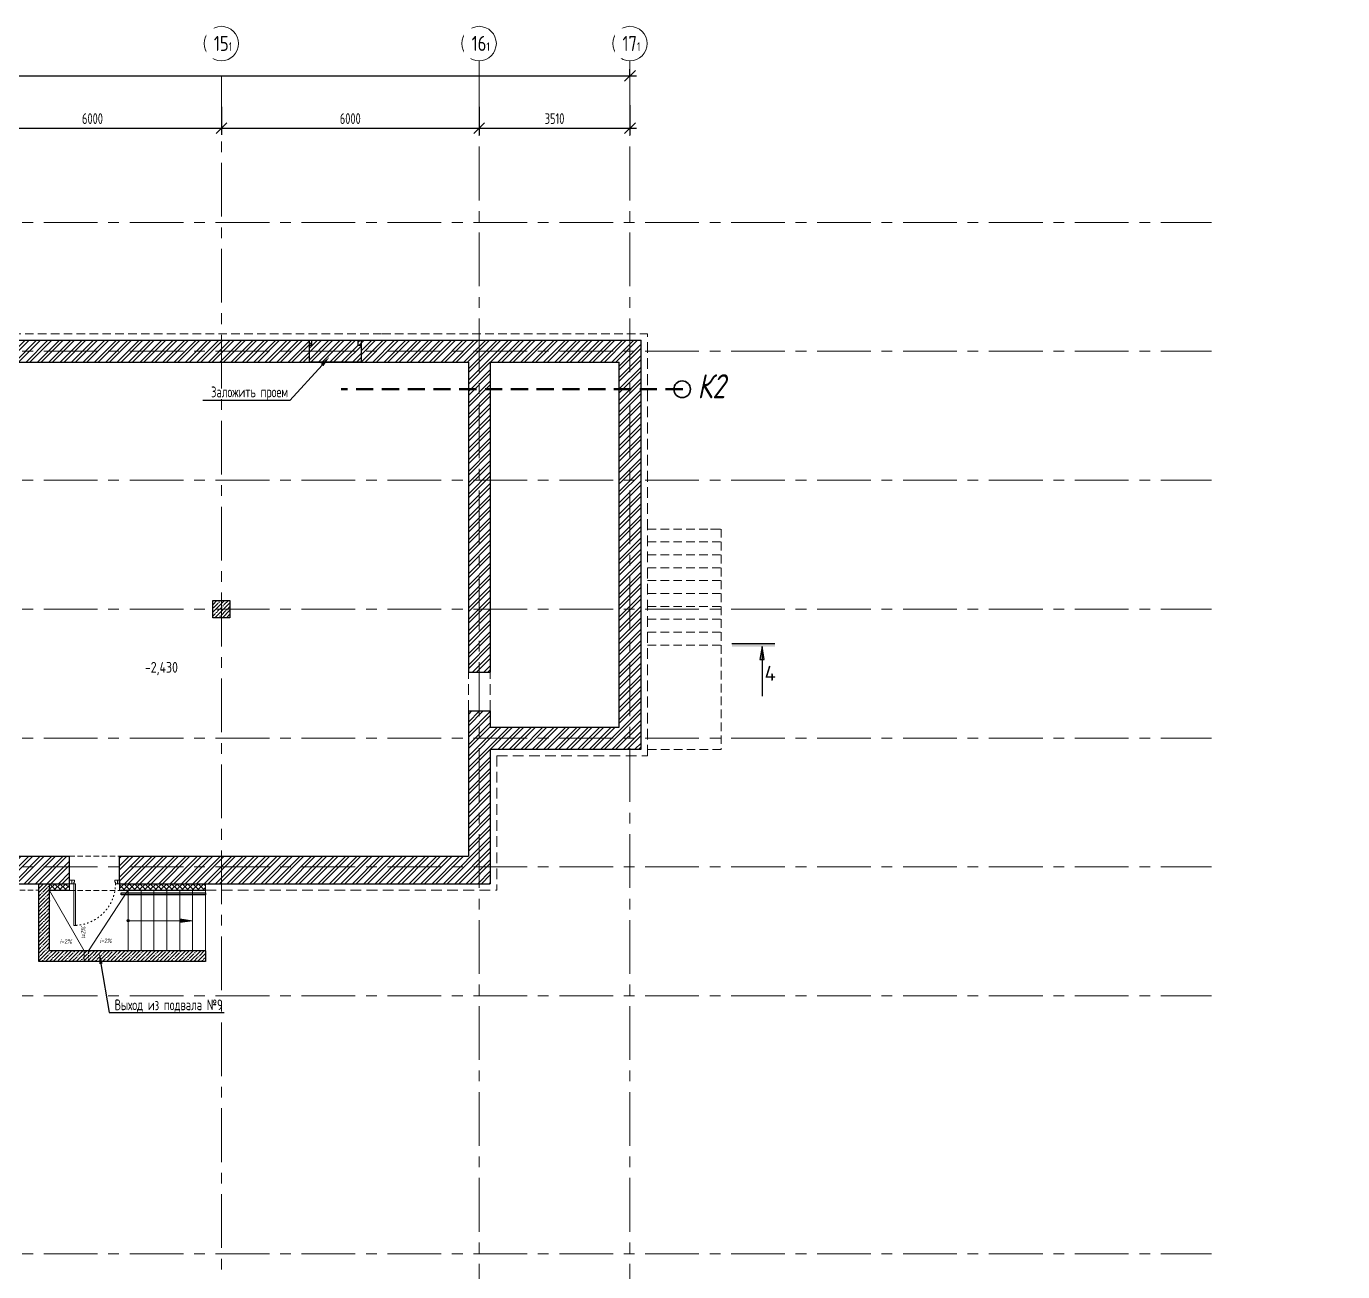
# Model space of a CAD drawing. Header units: millimetres. Extents: x -8689834 to 9419935, y 0 to 233063.
# Drawn here: x -303712 to -273074, y 106183 to 135163 of the extents above; entities that cross this region are included whole.
import ezdxf
from ezdxf import colors
from ezdxf.entities.mleader import LeaderData, LeaderLine
from ezdxf.math import Vec2, Vec3

# ---------------------------------------------------------------- set-up
doc = ezdxf.new("R2010")
doc.units = ezdxf.units.MM
doc.header["$MEASUREMENT"] = 0
for name, pattern in [('ACAD_ISO03W100', [30, 12, -18]), ('ADSK_Штриховая_ш2 п1', [3, 2, -1]), ('CENTER', [2, 1.25, -0.25, 0.25, -0.25]), ('HIDDEN', [6, 4, -2]), ('TRATTEGGIATA', [0.75, 0.5, -0.25])]:
    doc.linetypes.add(name, pattern=pattern)
doc.layers.get('0').update_dxf_attribs({"color": 250, "lineweight": 9})
for name, color, linetype, lineweight in [('_К2', 42, 'Continuous', 35), ('АР_Выноски АПР', 7, 'Continuous', 5), ('АР_Двери', 175, 'Continuous', 18), ('АР_Колонны', 250, 'Continuous', 30), ('АР_Колонны Штрих', 250, 'Continuous', 5), ('АР_Лестницы', 250, 'Continuous', 15), ('АР_Лестницы ограждение', 94, 'Continuous', 25), ('АР_МосжилНии_Стены', 127, 'Continuous', 30), ('АР_Оси', 195, 'Continuous', 9), ('АР_Оси размеры', 164, 'Continuous', 9), ('АР_Отметки', 250, 'Continuous', 15), ('АР_Перегородки_кирпич_Штрих', 244, 'Continuous', 5), ('АР_Разрезы', 175, 'Continuous', 9), ('АР_Сети', 250, 'Continuous', 30), ('АР_тонкая линия', 250, 'Continuous', 0), ('АР_Утеплитель', 154, 'Continuous', 9), ('АР_Штриховка кирпич', 250, 'Continuous', 9), ('АР_Штриховка монолит', 250, 'Continuous', 9), ('Подвал', 250, 'Continuous', 30)]:
    doc.layers.add(name, color=color, linetype=linetype, lineweight=lineweight)
doc.layers.add('АР_новое окно', color=155, linetype='Continuous')
doc.layers.add('АР_Таблицы', color=250, linetype='Continuous')
doc.styles.add('ISOCPEUR', font='isocpeur.ttf', dxfattribs={"width": 0.7})
doc.styles.add('METRO-STYLE', font='isocpeur.ttf', dxfattribs={"width": 0.9, "oblique": 15})
doc.styles.add('Архитект', font='isocpeur.ttf', dxfattribs={"width": 0.8, "oblique": 8})
doc.styles.add('ГОСТ 2.304', font='isocpeur.ttf', dxfattribs={"width": 0.7})
doc.styles.add('М2', font='isocpeui.ttf', dxfattribs={"width": 0.8})
doc.dimstyles.new('СПДС', dxfattribs={"dimscale": 100, "dimtxt": 2.5, "dimasz": 2.5, "dimexe": 1.5, "dimexo": 0, "dimgap": 1, "dimtad": 1, "dimdec": 0, "dimrnd": 1, "dimtxsty": 'ГОСТ 2.304', "dimblk": 'OBLIQUE', "dimcen": 2.5, "dimdle": 1.5, "dimadec": 0, "dimazin": 2, "dimtfac": 0.75, "dimtdec": 0, "dimtmove": 1, "dimatfit": 3, "dimfxl": 1, "dimtolj": 1, "dimarcsym": 1})
pattern_1 = [(45, (-1298551.72, 164426.86), (-132.58252, 132.58252), []), (45, (-1298463.33, 164426.86), (-132.58252, 132.58252), [])]

# ---------------------------------------------------------------- blocks, each defined once
blk = doc.blocks.new('*U238')
for points in [[(-55, -80), (-55, 0), (-115, 0), (-115, -40), (-100, -40), (-100, -80), (-55, -80)], [(0, 0), (0, -80), (-55, -80), (-55, 0), (0, 0)], [(-1170, 0), (-1170, -80), (-1115, -80), (-1115, 0), (-1170, 0)], [(-1115, -80), (-1115, 0), (-1055, 0), (-1055, -40), (-1070, -40), (-1070, -80), (-1115, -80)]]:
    blk.add_lwpolyline(points)
blk.add_lwpolyline([(-100, -80), (-100, -1050), (-140, -1050), (-140, -80)], close=True)
at = {"linetype": 'ACAD_ISO03W100', "ltscale": 3}
blk.add_arc((-100, -80), 970, 180, 270, dxfattribs=at)
blk = doc.blocks.new('_Oblique')
at = {"color": 0, "linetype": 'ByBlock', "lineweight": -2}
blk.add_line((-0.5, -0.5), (0.5, 0.5), dxfattribs=at)
blk = doc.blocks.new('*D579')
at = {"layer": 'АР_Оси размеры', "color": 0, "lineweight": -2, "ltscale": 100, "transparency": 16777216}
for p, q in [((-305172, 133363), (-305172, 132641)), ((-299172, 133293), (-299172, 132641)), ((-305322, 132791), (-299022, 132791))]:
    blk.add_line(p, q, dxfattribs=at)
at = {"layer": 'АР_Оси размеры', "color": 0, "lineweight": -2, "ltscale": 100, "transparency": 16777216, "xscale": 250, "yscale": 250, "zscale": 250, "rotation": 180}
blk.add_blockref('_Oblique', (-305172, 132791), dxfattribs=at)
at = {"layer": 'АР_Оси размеры', "color": 0, "lineweight": -2, "ltscale": 100, "transparency": 16777216, "xscale": 250, "yscale": 250, "zscale": 250}
blk.add_blockref('_Oblique', (-299172, 132791), dxfattribs=at)
at = {"layer": 'АР_Оси размеры', "color": 0, "ltscale": 100, "transparency": 16777216, "insert": (-302172, 133016), "char_height": 250, "attachment_point": 5, "style": 'ГОСТ 2.304'}
blk.add_mtext('\\A1;6000', dxfattribs=at)
blk = doc.blocks.new('*D580')
at = {"layer": 'АР_Оси размеры', "color": 0, "lineweight": -2, "ltscale": 100, "transparency": 16777216}
for p, q in [((-299172, 133293), (-299172, 132641)), ((-293172, 133292), (-293172, 132641)), ((-299322, 132791), (-293022, 132791))]:
    blk.add_line(p, q, dxfattribs=at)
at = {"layer": 'АР_Оси размеры', "color": 0, "lineweight": -2, "ltscale": 100, "transparency": 16777216, "xscale": 250, "yscale": 250, "zscale": 250, "rotation": 180}
blk.add_blockref('_Oblique', (-299172, 132791), dxfattribs=at)
at = {"layer": 'АР_Оси размеры', "color": 0, "lineweight": -2, "ltscale": 100, "transparency": 16777216, "xscale": 250, "yscale": 250, "zscale": 250}
blk.add_blockref('_Oblique', (-293172, 132791), dxfattribs=at)
at = {"layer": 'АР_Оси размеры', "color": 0, "ltscale": 100, "transparency": 16777216, "insert": (-296172, 133016), "char_height": 250, "attachment_point": 5, "style": 'ГОСТ 2.304'}
blk.add_mtext('\\A1;6000', dxfattribs=at)
blk = doc.blocks.new('*D581')
at = {"layer": 'АР_Оси размеры', "color": 0, "lineweight": -2, "ltscale": 100, "transparency": 16777216}
for p, q in [((-293172, 133292), (-293172, 132641)), ((-289662, 133329), (-289662, 132641)), ((-293322, 132791), (-289512, 132791))]:
    blk.add_line(p, q, dxfattribs=at)
at = {"layer": 'АР_Оси размеры', "color": 0, "lineweight": -2, "ltscale": 100, "transparency": 16777216, "xscale": 250, "yscale": 250, "zscale": 250, "rotation": 180}
blk.add_blockref('_Oblique', (-293172, 132791), dxfattribs=at)
at = {"layer": 'АР_Оси размеры', "color": 0, "lineweight": -2, "ltscale": 100, "transparency": 16777216, "xscale": 250, "yscale": 250, "zscale": 250}
blk.add_blockref('_Oblique', (-289662, 132791), dxfattribs=at)
at = {"layer": 'АР_Оси размеры', "color": 0, "ltscale": 100, "transparency": 16777216, "insert": (-291417, 133016), "char_height": 250, "attachment_point": 5, "style": 'ГОСТ 2.304'}
blk.add_mtext('\\A1;3510', dxfattribs=at)
blk = doc.blocks.new('*D585')
at = {"layer": 'АР_Оси размеры', "color": 0, "lineweight": -2, "ltscale": 100, "transparency": 16777216}
for p, q in [((-353322, 134013), (-289512, 134013)), ((-353172, 134013), (-353172, 134163)), ((-289662, 134013), (-289662, 134163))]:
    blk.add_line(p, q, dxfattribs=at)
at = {"layer": 'АР_Оси размеры', "color": 0, "lineweight": -2, "ltscale": 100, "transparency": 16777216, "xscale": 250, "yscale": 250, "zscale": 250, "rotation": 180}
blk.add_blockref('_Oblique', (-353172, 134013), dxfattribs=at)
at = {"layer": 'АР_Оси размеры', "color": 0, "lineweight": -2, "ltscale": 100, "transparency": 16777216, "xscale": 250, "yscale": 250, "zscale": 250}
blk.add_blockref('_Oblique', (-289662, 134013), dxfattribs=at)
at = {"layer": 'АР_Оси размеры', "color": 0, "ltscale": 100, "transparency": 16777216, "insert": (-321417, 134238), "char_height": 250, "attachment_point": 5, "style": 'ГОСТ 2.304'}
blk.add_mtext('\\A1;63510', dxfattribs=at)
blk = doc.blocks.new('*U21')
h = blk.add_hatch(color=256)
h.dxf.hatch_style = 1
edge = h.paths.add_edge_path()
edge.add_arc((0, 0), 27.6, 359.64, 719.64)
h = blk.add_hatch(color=256)
h.dxf.hatch_style = 1
h.paths.add_polyline_path([(1200, -44), (1200, 44), (1500, 0)])
blk.add_line((1500, 0), (0, 0))
blk.add_lwpolyline([(1200, 44), (1200, -44), (1500, 0), (1200, 44)])
blk.add_circle((0, 0), 27.6)
blk = doc.blocks.new('_DotSmall')
at = {"color": 0, "linetype": 'ByBlock', "const_width": 0.5}
blk.add_lwpolyline([(-0.0625, 0, 1), (0.0625, 0, 1)], format="xyb", close=True, dxfattribs=at)

msp = doc.modelspace()

# ---------------------------------------------------------------- hatches: boundary and pattern name
at = {"layer": 'АР_Колонны Штрих', "ltscale": 100}
h = msp.add_hatch(dxfattribs=at)
h.set_pattern_fill('ANSI35', color=256, scale=500)
h.set_pattern_definition([(45, (-1256424.17, 161672.16), (-88.388348, 88.388348), []), (45, (-1256335.78, 161672.16), (-88.388348, 88.388348), [156.25, -31.25, 0, -31.25])])
h.paths.add_polyline_path([(-298972.071, 121800.682), (-299372.071, 121800.682), (-299372.071, 121400.682), (-298972.071, 121400.682)])
at = {"layer": 'АР_Перегородки_кирпич_Штрих', "ltscale": 100}
h = msp.add_hatch(dxfattribs=at)
h.set_pattern_fill('ANSI32', color=256, scale=500)
h.paths.add_polyline_path([(-295922.071, 127741.769), (-295987.071, 127741.769), (-295987.071, 127860.682), (-297067.071, 127860.682), (-297067.071, 127741.769), (-297123.137, 127741.769), (-297123.137, 127600.682), (-295922.071, 127600.682)])
h.paths.add_polyline_path([(-295922.071, 127600.682), (-297123.137, 127600.682), (-297123.137, 127350.682), (-295922.071, 127350.682)])
at = {"layer": 'АР_Разрезы', "ltscale": 100}
h = msp.add_hatch(color=5, dxfattribs=at)
h.dxf.hatch_style = 1
h.paths.add_polyline_path([(-287287.945, 120731.263), (-287287.945, 120801.263), (-286287.945, 120801.263), (-286287.945, 120731.263)])
h.paths.add_polyline_path([(-286638.223, 120430.812), (-286587.945, 120731.263), (-286587.945, 120430.812)])
h.paths.add_polyline_path([(-286587.945, 120430.812), (-286587.945, 120731.263), (-286537.667, 120430.812)])
h = msp.add_hatch(color=5, dxfattribs=at)
h.dxf.hatch_style = 1
h.paths.add_polyline_path([(-287287.945, 120731.263), (-287287.945, 120801.263), (-286287.945, 120801.263), (-286287.945, 120731.263)])
h.paths.add_polyline_path([(-286638.223, 120430.812), (-286587.945, 120731.263), (-286587.945, 120430.812)])
h.paths.add_polyline_path([(-286587.945, 120430.812), (-286587.945, 120731.263), (-286537.667, 120430.812)])
at = {"layer": 'АР_Утеплитель', "ltscale": 100}
h = msp.add_hatch(dxfattribs=at)
h.set_pattern_fill('ANSI37', color=256, scale=700)
h.paths.add_polyline_path([(-302707.071, 115210.682), (-302971.318, 115210.682), (-303171.318, 115210.682), (-303171.318, 115060.682), (-302707.071, 115060.682)])
h = msp.add_hatch(dxfattribs=at)
h.set_pattern_fill('ANSI37', color=256, scale=700)
h.paths.add_polyline_path([(-299541.318, 115210.682), (-301342.071, 115210.682), (-301542.071, 115210.682), (-301542.071, 115060.682), (-301201.481, 115060.682), (-299541.318, 115060.682)])
at = {"layer": 'АР_Штриховка кирпич', "ltscale": 100}
h = msp.add_hatch(dxfattribs=at)
h.set_pattern_fill('ANSI32', color=256, scale=500)
h.set_pattern_definition([(45, (-15289.27, 0), (-132.58252, 132.58252), []), (45, (-15200.88, 0), (-132.58252, 132.58252), [])])
h.paths.add_polyline_path([(-313815.156, 128908.576), (-313852.173, 128908.576)], flags=17)
h.paths.add_polyline_path([(-313202.071, 128879.925), (-313712.071, 128879.925), (-313712.071, 127860.682), (-315412.071, 127860.682), (-315412.071, 130860.682), (-313712.071, 130860.682), (-313712.071, 128879.516), (-313202.071, 128880.333), (-313202.071, 131370.682), (-322816.788, 131370.682), (-322816.788, 130860.682), (-315922.071, 130860.682), (-315922.071, 127860.682), (-316302.362, 127860.682), (-316302.362, 127350.682), (-315691.479, 127350.682), (-297123.137, 127350.682), (-297123.137, 127741.769), (-297067.071, 127741.769), (-297067.071, 127860.682), (-313202.071, 127860.682)])
h = msp.add_hatch(dxfattribs=at)
h.set_pattern_fill('ANSI32', color=256, scale=500)
h.set_pattern_definition(pattern_1)
h.paths.add_polyline_path([(-289402.071, 127860.682), (-295987.071, 127860.682), (-295984.071, 127741.769), (-295922.071, 127741.769), (-295922.071, 127350.682), (-293422.071, 127350.682), (-293422.071, 120130.682), (-292912.071, 120130.682), (-292912.071, 127350.175), (-289912.071, 127351.19), (-289912.071, 118961.256), (-289402.071, 118960.241)])
h = msp.add_hatch(dxfattribs=at)
h.set_pattern_fill('ANSI32', color=256, scale=500)
h.set_pattern_definition(pattern_1)
h.paths.add_polyline_path([(-292912.071, 118340.682), (-289402.071, 118340.682), (-289402.071, 118970.682), (-289912.071, 118970.682), (-289912.071, 118850.682), (-292912.071, 118850.682), (-292912.071, 119230.682), (-293422.071, 119230.682), (-293422.071, 115850.682), (-294267.071, 115850.682), (-294267.071, 115210.682), (-292912.071, 115210.682)])
h = msp.add_hatch(dxfattribs=at)
h.set_pattern_fill('ANSI32', color=256, scale=500)
h.set_pattern_definition([(45, (-1298500.2, 164426.86), (-132.58252, 132.58252), []), (45, (-1298411.8, 164426.86), (-132.58252, 132.58252), [])])
h.paths.add_polyline_path([(-305664.571, 115210.682), (-305664.571, 115850.682)])
h.paths.add_polyline_path([(-304403.046, 115850.682), (-304403.046, 115210.682), (-302707.071, 115210.682), (-302707.071, 115850.682)])
h = msp.add_hatch(dxfattribs=at)
h.set_pattern_fill('ANSI32', color=256, scale=500)
h.set_pattern_definition(pattern_1)
h.paths.add_polyline_path([(-294259.446, 115850.682), (-301542.071, 115850.682), (-301542.071, 115210.682), (-294259.446, 115210.682)])
at = {"layer": 'АР_Штриховка монолит', "ltscale": 100}
h = msp.add_hatch(dxfattribs=at)
h.set_pattern_fill('ANSI35', color=256, scale=500)
h.paths.add_polyline_path([(-303171.318, 113650.682), (-303171.318, 115210.682), (-303421.318, 115210.682), (-303421.318, 113400.682), (-299541.318, 113400.682), (-299541.318, 113650.682)])

# ---------------------------------------------------------------- linework, layer by layer
at = {"linetype": 'TRATTEGGIATA', "ltscale": 500}
for p, q in [((-289252.071, 118190.682), (-289252.071, 128010.682)), ((-293422.071, 119230.682), (-293422.071, 120130.7)), ((-292912.106, 119230.682), (-292912.106, 120130.7)), ((-292762.071, 118190.682), (-292762.071, 115060.682)), ((-292762.071, 118190.682), (-289252.071, 118190.682)), ((-299541.318, 115060.682), (-292762.071, 115060.682))]:
    msp.add_line(p, q, dxfattribs=at)
at = {"layer": '_К2', "ltscale": 100}
msp.add_circle((-288447.551, 126717.397), 193.613, dxfattribs=at)
at = {"layer": 'АР_Колонны', "ltscale": 100}
msp.add_lwpolyline([(-299372.071, 121800.682), (-298972.071, 121800.682), (-298972.071, 121400.682), (-299372.071, 121400.682)], close=True, dxfattribs=at)
at = {"layer": 'АР_Лестницы', "color": 18, "ltscale": 100, "true_color": 0x000000}
for p, q in [((-299541.318, 113650.682), (-299541.318, 115210.682)), ((-301341.318, 113650.682), (-301341.318, 115050.682)), ((-301041.318, 113650.682), (-301041.318, 115050.682)), ((-300741.318, 113650.682), (-300741.318, 115050.682)), ((-300441.318, 113650.682), (-300441.318, 115050.682)), ((-300141.318, 113650.682), (-300141.318, 115050.682)), ((-299841.318, 113650.682), (-299841.318, 115050.682))]:
    msp.add_line(p, q, dxfattribs=at)
at = {"layer": 'АР_Лестницы ограждение', "color": 18, "ltscale": 100, "true_color": 0x000000}
msp.add_lwpolyline([(-301501.318, 115000.682), (-299541.318, 115000.682), (-299541.318, 114950.682), (-301501.318, 114950.682)], close=True, dxfattribs=at)
at = {"layer": 'АР_МосжилНии_Стены', "ltscale": 100}
for p, q in [((-313202.071, 127860.682), (-299711.489, 127860.682)), ((-300337.071, 127860.682), (-297067.071, 127860.682)), ((-297067.071, 127741.769), (-297067.071, 127860.682)), ((-295987.071, 127860.682), (-289402.071, 127860.682)), ((-295987.071, 127741.769), (-295987.071, 127860.682)), ((-289402.071, 118670.257), (-289402.071, 127860.682)), ((-297123.137, 127741.769), (-297067.071, 127741.769)), ((-295987.071, 127741.769), (-295922.071, 127741.769)), ((-295922.071, 127741.769), (-295922.071, 127350.682)), ((-316302.362, 127350.682), (-299776.489, 127350.682)), ((-300272.071, 127350.682), (-297132.071, 127350.682)), ((-295922.071, 127350.682), (-293422.071, 127350.682)), ((-293422.071, 127350.682), (-293422.071, 120130.682)), ((-292912.071, 127350.682), (-289912.071, 127350.682)), ((-292912.071, 127350.682), (-292912.071, 120130.682)), ((-289912.071, 118850.682), (-289912.071, 127350.682)), ((-293422.071, 120130.682), (-292912.071, 120130.682)), ((-293422.071, 119230.682), (-292912.071, 119230.682)), ((-293422.071, 119230.682), (-293422.071, 115850.682)), ((-292912.071, 119230.682), (-292912.071, 118850.682)), ((-289912.071, 118850.682), (-289912.071, 118970.682)), ((-289402.071, 118340.682), (-289402.071, 118970.682)), ((-292912.071, 118850.682), (-289912.071, 118850.682)), ((-292912.071, 118340.682), (-289402.071, 118340.682)), ((-292912.071, 118340.682), (-292912.071, 115210.682)), ((-304403.046, 115850.682), (-302707.071, 115850.682)), ((-302707.071, 115210.682), (-302707.071, 115850.682)), ((-301542.071, 115850.682), (-294050.12, 115850.682)), ((-301542.071, 115210.682), (-301542.071, 115850.682)), ((-294267.071, 115850.682), (-293422.071, 115850.682)), ((-304403.046, 115210.682), (-302707.071, 115210.682)), ((-301542.071, 115210.682), (-293985.12, 115210.682)), ((-294332.071, 115210.682), (-292912.071, 115210.682)), ((-299541.318, 113650.682), (-299541.318, 113400.682))]:
    msp.add_line(p, q, dxfattribs=at)
msp.add_lwpolyline([(-295922.071, 127350.682), (-297123.137, 127350.682), (-297123.137, 127860.682), (-295922.071, 127860.682)], close=True, dxfattribs=at)
for points in [[(-299541.764, 113400.682), (-303421.318, 113400.682), (-303421.318, 115210.682)], [(-299541.318, 113650.682), (-303171.318, 113650.682), (-303171.318, 115210.682)]]:
    msp.add_lwpolyline(points, dxfattribs=at)
at = {"layer": 'АР_новое окно'}
msp.add_line((-297132.071, 127350.682), (-295922.071, 127350.682), dxfattribs=at)
at = {"layer": 'АР_Оси', "linetype": 'CENTER', "ltscale": 1000}
for p, q in [((-293172.071, 134363.151), (-293172.071, 78630.803)), ((-289662.071, 134363.151), (-289662.071, 78630.803)), ((-299172.071, 133984.949), (-299172.071, 78252.6)), ((-359305.765, 130600.682), (-276127.363, 130600.682)), ((-359305.765, 127600.682), (-276127.363, 127600.682)), ((-359305.765, 124600.682), (-276127.363, 124600.682)), ((-359305.765, 121600.682), (-276127.363, 121600.682)), ((-359305.765, 118600.682), (-276127.363, 118600.682)), ((-359305.765, 115600.682), (-276127.363, 115600.682)), ((-359305.765, 112600.682), (-276127.363, 112600.682)), ((-359305.765, 106600.682), (-276127.363, 106600.682))]:
    msp.add_line(p, q, dxfattribs=at)
at = {"layer": 'АР_Оси', "ltscale": 0.5}
for centre in [(-299172.071, 134763.151), (-293172.071, 134763.151), (-289662.071, 134763.151)]:
    msp.add_circle(centre, 400, dxfattribs=at)
at = {"layer": 'АР_Разрезы', "color": 5, "lineweight": 25, "ltscale": 100}
for p, q in [((-287287.945, 120801.263, -2792.354), (-286287.945, 120801.263, -2792.354)), ((-287287.945, 120801.263, -2792.354), (-286287.945, 120801.263, -2792.354)), ((-286587.945, 120731.263, -2792.354), (-286638.223, 120430.812, -2792.354)), ((-286587.945, 120731.263, -2792.354), (-286638.223, 120430.812, -2792.354)), ((-286537.667, 120430.812, -2792.354), (-286587.945, 120731.263, -2792.354)), ((-286537.667, 120430.812, -2792.354), (-286587.945, 120731.263, -2792.354)), ((-286638.223, 120430.812, -2792.354), (-286537.667, 120430.812, -2792.354)), ((-286638.223, 120430.812, -2792.354), (-286537.667, 120430.812, -2792.354))]:
    msp.add_line(p, q, dxfattribs=at)
at = {"layer": 'АР_Разрезы', "color": 5, "lineweight": 25, "ltscale": 100, "elevation": -2792.354}
for points in [[(-286587.945, 120731.263), (-286587.945, 119947.513)], [(-286587.945, 120731.263), (-286587.945, 119947.513)], [(-286587.945, 120358.804), (-286587.945, 119575.054)]]:
    msp.add_lwpolyline(points, dxfattribs=at)
at = {"layer": 'АР_Сети', "color": 251, "linetype": 'HIDDEN', "lineweight": 50, "ltscale": 100}
msp.add_line((-288435.318, 126719.793), (-296381.035, 126719.793), dxfattribs=at)
at = {"layer": 'АР_тонкая линия', "linetype": 'ADSK_Штриховая_ш2 п1', "ltscale": 100}
for p, q in [((-311541.532, 128010.682), (-295352.117, 128010.682)), ((-295431.571, 128010.682), (-289252.071, 128010.682)), ((-289252.071, 123464.078), (-287540.947, 123464.078)), ((-289252.071, 123164.078), (-287540.947, 123164.078)), ((-289252.071, 122864.078), (-287540.947, 122864.078)), ((-289252.071, 122564.078), (-287540.947, 122564.078)), ((-289252.071, 122264.078), (-287540.947, 122264.078)), ((-289252.071, 121964.078), (-287540.947, 121964.078)), ((-289252.071, 121664.078), (-287540.947, 121664.078)), ((-289252.071, 121364.078), (-287540.947, 121364.078)), ((-289252.071, 121064.078), (-287540.947, 121064.078)), ((-289252.071, 120764.078), (-287540.947, 120764.078))]:
    msp.add_line(p, q, dxfattribs=at)
msp.add_lwpolyline([(-287790.947, 123464.078), (-287540.947, 123464.078), (-287540.947, 118335.623), (-289252.071, 118335.623)], dxfattribs=at)
at = {"layer": 'АР_тонкая линия', "color": 18, "linetype": 'ADSK_Штриховая_ш2 п1', "ltscale": 30, "true_color": 0x000000}
msp.add_lwpolyline([(-302262.653, 113650.682), (-302362.656, 113650.682), (-302362.662, 113400.682), (-302262.659, 113400.682)], close=True, dxfattribs=at)
at = {"layer": 'АР_Утеплитель', "ltscale": 100}
for p, q in [((-302707.071, 115210.682), (-302707.071, 115050.682)), ((-301542.071, 115210.682), (-301542.071, 115050.682)), ((-302707.071, 115060.682), (-303171.318, 115060.682)), ((-302707.071, 115050.682), (-303171.318, 115050.682)), ((-299541.318, 115060.682), (-301542.071, 115060.682)), ((-299541.318, 115050.682), (-301542.071, 115050.682))]:
    msp.add_line(p, q, dxfattribs=at)
at = {"layer": 'Подвал', "linetype": 'TRATTEGGIATA', "lineweight": 13, "ltscale": 250}
for p, q in [((-302707.071, 115850.682), (-301542.071, 115850.682)), ((-304052.071, 115060.682), (-303421.318, 115060.682)), ((-302707.071, 115050.682), (-301542.071, 115050.682))]:
    msp.add_line(p, q, dxfattribs=at)

# ---------------------------------------------------------------- block references
at = {"layer": 'АР_Двери', "xscale": -1}
msp.add_blockref('*U238', (-302707.071, 115290.682), dxfattribs=at)
at = {"layer": 'АР_Лестницы', "ltscale": 100}
msp.add_blockref('*U21', (-301341.318, 114350.682), dxfattribs=at)

# ---------------------------------------------------------------- texts
at = {"layer": 'АР_Разрезы', "color": 5, "lineweight": 25, "ltscale": 100, "insert": (-286267.176, 120281.263, -2792.354), "char_height": 350, "width": 583.33333, "attachment_point": 3, "style": 'METRO-STYLE'}
msp.add_mtext('{\\Q0;\\W1;4}', dxfattribs=at)
msp.add_mtext('{\\Q0;\\W1;4}', dxfattribs=at)
at = {"layer": 'АР_Сети', "ltscale": 10, "style": 'М2', "width": 0.8}
msp.add_text('К2', height=560, dxfattribs=at).set_placement((-288090.157, 126507.362))

# ---------------------------------------------------------------- dimensions: what is measured, and where the dimension line sits
at = {"layer": 'АР_Оси размеры', "ltscale": 100}
for base, p1, p2, picture, middle in [((-299172.071, 132790.784), (-305172.071, 133363.446), (-299172.071, 133292.762), '*D579', (-302172.071, 133015.784)), ((-293172.071, 132790.784), (-299172.071, 133292.762), (-293172.071, 133291.973), '*D580', (-296172.071, 133015.784)), ((-289662.071, 132790.784), (-293172.071, 133291.973), (-289662.071, 133328.978), '*D581', (-291417.071, 133015.784))]:
    dim = msp.add_linear_dim(base=base, p1=p1, p2=p2, dimstyle='СПДС', dxfattribs=at)
    dim.commit()
    dim.dimension.update_dxf_attribs({"geometry": picture, "text_midpoint": middle})

# ---------------------------------------------------------------- leaders
at = {"layer": 'АР_Выноски АПР'}
ml = msp.add_multileader_mtext('Standard', dxfattribs=at)
ml.set_content('\\A1;Форшахта', color=256, style='ISOCPEUR')
ml.set_leader_properties()
ml.build(insert=Vec2(0, 0))
ml.multileader.update_dxf_attribs({"text_left_attachment_type": 6, "text_right_attachment_type": 6, "dogleg_length": 100, "arrow_head_size": 250})
ctx = ml.context
ctx.base_point, ctx.char_height, ctx.arrow_head_size, ctx.landing_gap_size, ctx.plane_origin = Vec3(-307091.452, 112920.804), 250, 250, 25, Vec3(-327098.915, 114753.51)
ctx.left_attachment, ctx.right_attachment = 6, 6
notes = []
notes.append((ctx, [(0, (1, 1, 0), (-305768.452, 112920.804), (-1, 0), 170.5, [(1, [(-305172.071, 114055.016)], 0, [])])]))
ctx.mtext.insert, ctx.mtext.width, ctx.mtext.flow_direction = Vec3(-307066.452, 113245.804), 6210.48741, 5
ml = msp.add_multileader_mtext('Standard', dxfattribs=at)
ml.set_content('Выход из подвала №9', color=256, style='ISOCPEUR')
ml.set_leader_properties()
ml.build(insert=Vec2(0, 0))
ml.multileader.update_dxf_attribs({"text_left_attachment_type": 6, "text_right_attachment_type": 6, "dogleg_length": 100, "arrow_head_size": 250})
ctx = ml.context
ctx.base_point, ctx.char_height, ctx.arrow_head_size, ctx.landing_gap_size, ctx.plane_origin = Vec3(-301680.682, 112217.516), 250, 250, 25, Vec3(-294696.084, 124272.47)
ctx.left_attachment, ctx.right_attachment = 6, 6
notes.append((ctx, [(0, (1, 1, 0), (-301780.682, 112217.516), (1, 0), 100, [(2, [(-302016.706, 113595.127)], 0, [])])]))
ctx.mtext.insert, ctx.mtext.width, ctx.mtext.defined_height, ctx.mtext.flow_direction = Vec3(-301655.682, 112517.516), 2618.06231, 529.112, 5
at = {"layer": 'АР_Отметки'}
ml = msp.add_multileader_mtext('Standard', dxfattribs=at)
ml.set_content('{\\W0.8;-2,430}', color=256, style='ISOCPEUR')
ml.set_leader_properties(color=256, linetype='Continuous', lineweight=-1)
ml.set_arrow_properties(name='DOTSMALL')
ml.build(insert=Vec2(0, 0))
ml.multileader.update_dxf_attribs({"has_text_frame": 1, "text_left_attachment_type": 4, "text_right_attachment_type": 4, "dogleg_length": 100, "arrow_head_size": 180})
ctx = ml.context
ctx.base_point, ctx.char_height, ctx.arrow_head_size, ctx.landing_gap_size, ctx.plane_origin = Vec3(-301002.247, 120038.585), 250, 180, 50, Vec3(-299949.553, 118383.411)
ctx.left_attachment, ctx.right_attachment = 4, 4
notes.append((ctx, [(0, (0, 0, 0), (0, 0), (1, 0), 1, [])]))
ctx.mtext.insert, ctx.mtext.width, ctx.mtext.line_spacing_style, ctx.mtext.flow_direction = Vec3(-300952.247, 120371.918), 852.69703, 2, 5
at = {"layer": 'АР_Таблицы', "lineweight": 9}
ml = msp.add_multileader_mtext('Standard', dxfattribs=at)
ml.set_content('\\A1;Заложить проем', color=256, style='ISOCPEUR')
ml.set_leader_properties()
ml.build(insert=Vec2(0, 0))
ml.multileader.update_dxf_attribs({"text_left_attachment_type": 6, "text_right_attachment_type": 6, "dogleg_length": 100, "arrow_head_size": 250})
ctx = ml.context
ctx.base_point, ctx.char_height, ctx.arrow_head_size, ctx.landing_gap_size, ctx.plane_origin = Vec3(-299435.191, 126455.922), 250, 250, 25, Vec3(-322437.045, 125939.033)
ctx.left_attachment, ctx.right_attachment = 6, 6
notes.append((ctx, [(0, (1, 1, 0), (-297577.748, 126455.922), (-1, 0), 31.193, [(1, [(-296659.484, 127465.765)], 0, [])])]))
ctx.mtext.insert, ctx.mtext.width, ctx.mtext.flow_direction = Vec3(-299410.191, 126780.922), 6210.48741, 5
for ctx, leaders in notes:
    for number, flags, end, landing, length, lines in leaders:
        leader = LeaderData()
        leader.index, (leader.has_last_leader_line, leader.has_dogleg_vector, leader.attachment_direction) = number, flags
        leader.last_leader_point, leader.dogleg_vector, leader.dogleg_length = Vec3(end), Vec3(landing), length
        for number, points, colour, breaks in lines:
            line = LeaderLine()
            line.index, line.vertices, line.color, line.breaks = number, Vec3.list(points), colors.encode_raw_color(colour), breaks
            leader.lines.append(line)
        ctx.leaders.append(leader)

# ---------------------------------------------------------------- next in the draw order: texts
at = {"color": 157, "ltscale": 150, "true_color": 0x465c7c, "char_height": 103.5603, "width": 0.6904, "attachment_point": 8, "style": 'Архитект', "bg_fill": 3, "box_fill_scale": 1, "bg_fill_color": 1, "bg_fill_transparency": 0}
for insert, rotation in [((-302337.182, 114077.5, -0.263), 89.9839414), ((-301860, 113832.607, -0.38), 359.9839414)]:
    msp.add_mtext('i=2%', dxfattribs=dict(at, insert=insert, rotation=rotation))
at = {"layer": 'АР_Оси', "char_height": 350, "width": 123.86708, "attachment_point": 1, "line_spacing_factor": 1.149209, "style": 'ГОСТ 2.304', "bg_fill": 2}
for s, insert in [('{\\W0.8;15\\H0.57143x;1}', (-299346.167, 134940.93)), ('{\\W0.8;16\\H0.57143x;1}', (-293346.167, 134940.93)), ('{\\W0.8;17\\H0.57143x;1}', (-289836.167, 134940.93))]:
    msp.add_mtext(s, dxfattribs=dict(at, insert=insert))

# ---------------------------------------------------------------- next in the draw order: linework, layer by layer
at = {"color": 157, "ltscale": 150, "true_color": 0x465c7c}
for points in [[(-302362.656, 113650.682), (-303171.318, 115050.682)], [(-302262.653, 113650.682), (-301349.868, 115050.682)]]:
    msp.add_lwpolyline(points, dxfattribs=at)

# ---------------------------------------------------------------- next in the draw order: dimensions: what is measured, and where the dimension line sits
at = {"layer": 'АР_Оси размеры', "ltscale": 100}
dim = msp.add_linear_dim(base=(-289662.071, 134013.151), p1=(-353172.071, 134013.151), p2=(-289662.071, 134013.151), dimstyle='СПДС', dxfattribs=at)
dim.commit()
dim.dimension.update_dxf_attribs({"geometry": '*D585', "text_midpoint": (-321417.071, 134238.151)})

# ---------------------------------------------------------------- next in the draw order: texts
at = {"color": 157, "ltscale": 150, "true_color": 0x465c7c, "insert": (-302788, 113815.607, -0.38), "char_height": 103.5603, "width": 0.6904, "attachment_point": 8, "rotation": 359.9839414, "style": 'Архитект', "bg_fill": 3, "box_fill_scale": 1, "bg_fill_color": 1, "bg_fill_transparency": 0}
msp.add_mtext('i=2%', dxfattribs=at)

# ---------------------------------------------------------------- next in the draw order: leaders
at = {"layer": 'АР_Отметки'}
ml = msp.add_multileader_mtext('Standard', dxfattribs=at)
ml.set_content('{\\W0.8;-2,730}', color=256, style='ISOCPEUR')
ml.set_leader_properties(color=256, linetype='Continuous', lineweight=-1)
ml.set_arrow_properties(name='DOTSMALL')
ml.build(insert=Vec2(0, 0))
ml.multileader.update_dxf_attribs({"has_text_frame": 1, "text_left_attachment_type": 4, "text_right_attachment_type": 4, "dogleg_length": 100, "arrow_head_size": 180})
ctx = ml.context
ctx.base_point, ctx.char_height, ctx.arrow_head_size, ctx.landing_gap_size, ctx.plane_origin = Vec3(-314791.321, 121809.018, 0), 250, 180, 50, Vec3(-319449.83, 117956.711, 0)
ctx.left_attachment, ctx.right_attachment = 4, 4
notes = []
notes.append((ctx, [(0, (0, 0, 0), (0, 0), (1, 0), 1, [])]))
ctx.mtext.insert, ctx.mtext.width, ctx.mtext.defined_height, ctx.mtext.line_spacing_style, ctx.mtext.flow_direction = Vec3(-314741.321, 122142.352, 0), 769.98896, 343.888, 2, 5
ml = msp.add_multileader_mtext('Standard', dxfattribs=at)
ml.set_content('{\\W0.8;-2,430}', color=256, style='ISOCPEUR')
ml.set_leader_properties(color=256, linetype='Continuous', lineweight=-1)
ml.set_arrow_properties(name='DOTSMALL')
ml.build(insert=Vec2(0, 0))
ml.multileader.update_dxf_attribs({"has_text_frame": 1, "text_left_attachment_type": 4, "text_right_attachment_type": 4, "dogleg_length": 100, "arrow_head_size": 180})
ctx = ml.context
ctx.base_point, ctx.char_height, ctx.arrow_head_size, ctx.landing_gap_size, ctx.plane_origin = Vec3(-336711.886, 117132.656), 250, 180, 50, Vec3(-335659.193, 115477.482)
ctx.left_attachment, ctx.right_attachment = 4, 4
notes.append((ctx, [(0, (0, 0, 0), (0, 0), (1, 0), 1, [])]))
ctx.mtext.insert, ctx.mtext.width, ctx.mtext.line_spacing_style, ctx.mtext.flow_direction = Vec3(-336661.886, 117465.989), 852.69703, 2, 5
for ctx, leaders in notes:
    for number, flags, end, landing, length, lines in leaders:
        leader = LeaderData()
        leader.index, (leader.has_last_leader_line, leader.has_dogleg_vector, leader.attachment_direction) = number, flags
        leader.last_leader_point, leader.dogleg_vector, leader.dogleg_length = Vec3(end), Vec3(landing), length
        for number, points, colour, breaks in lines:
            line = LeaderLine()
            line.index, line.vertices, line.color, line.breaks = number, Vec3.list(points), colors.encode_raw_color(colour), breaks
            leader.lines.append(line)
        ctx.leaders.append(leader)

doc.saveas('drawing.dxf')
